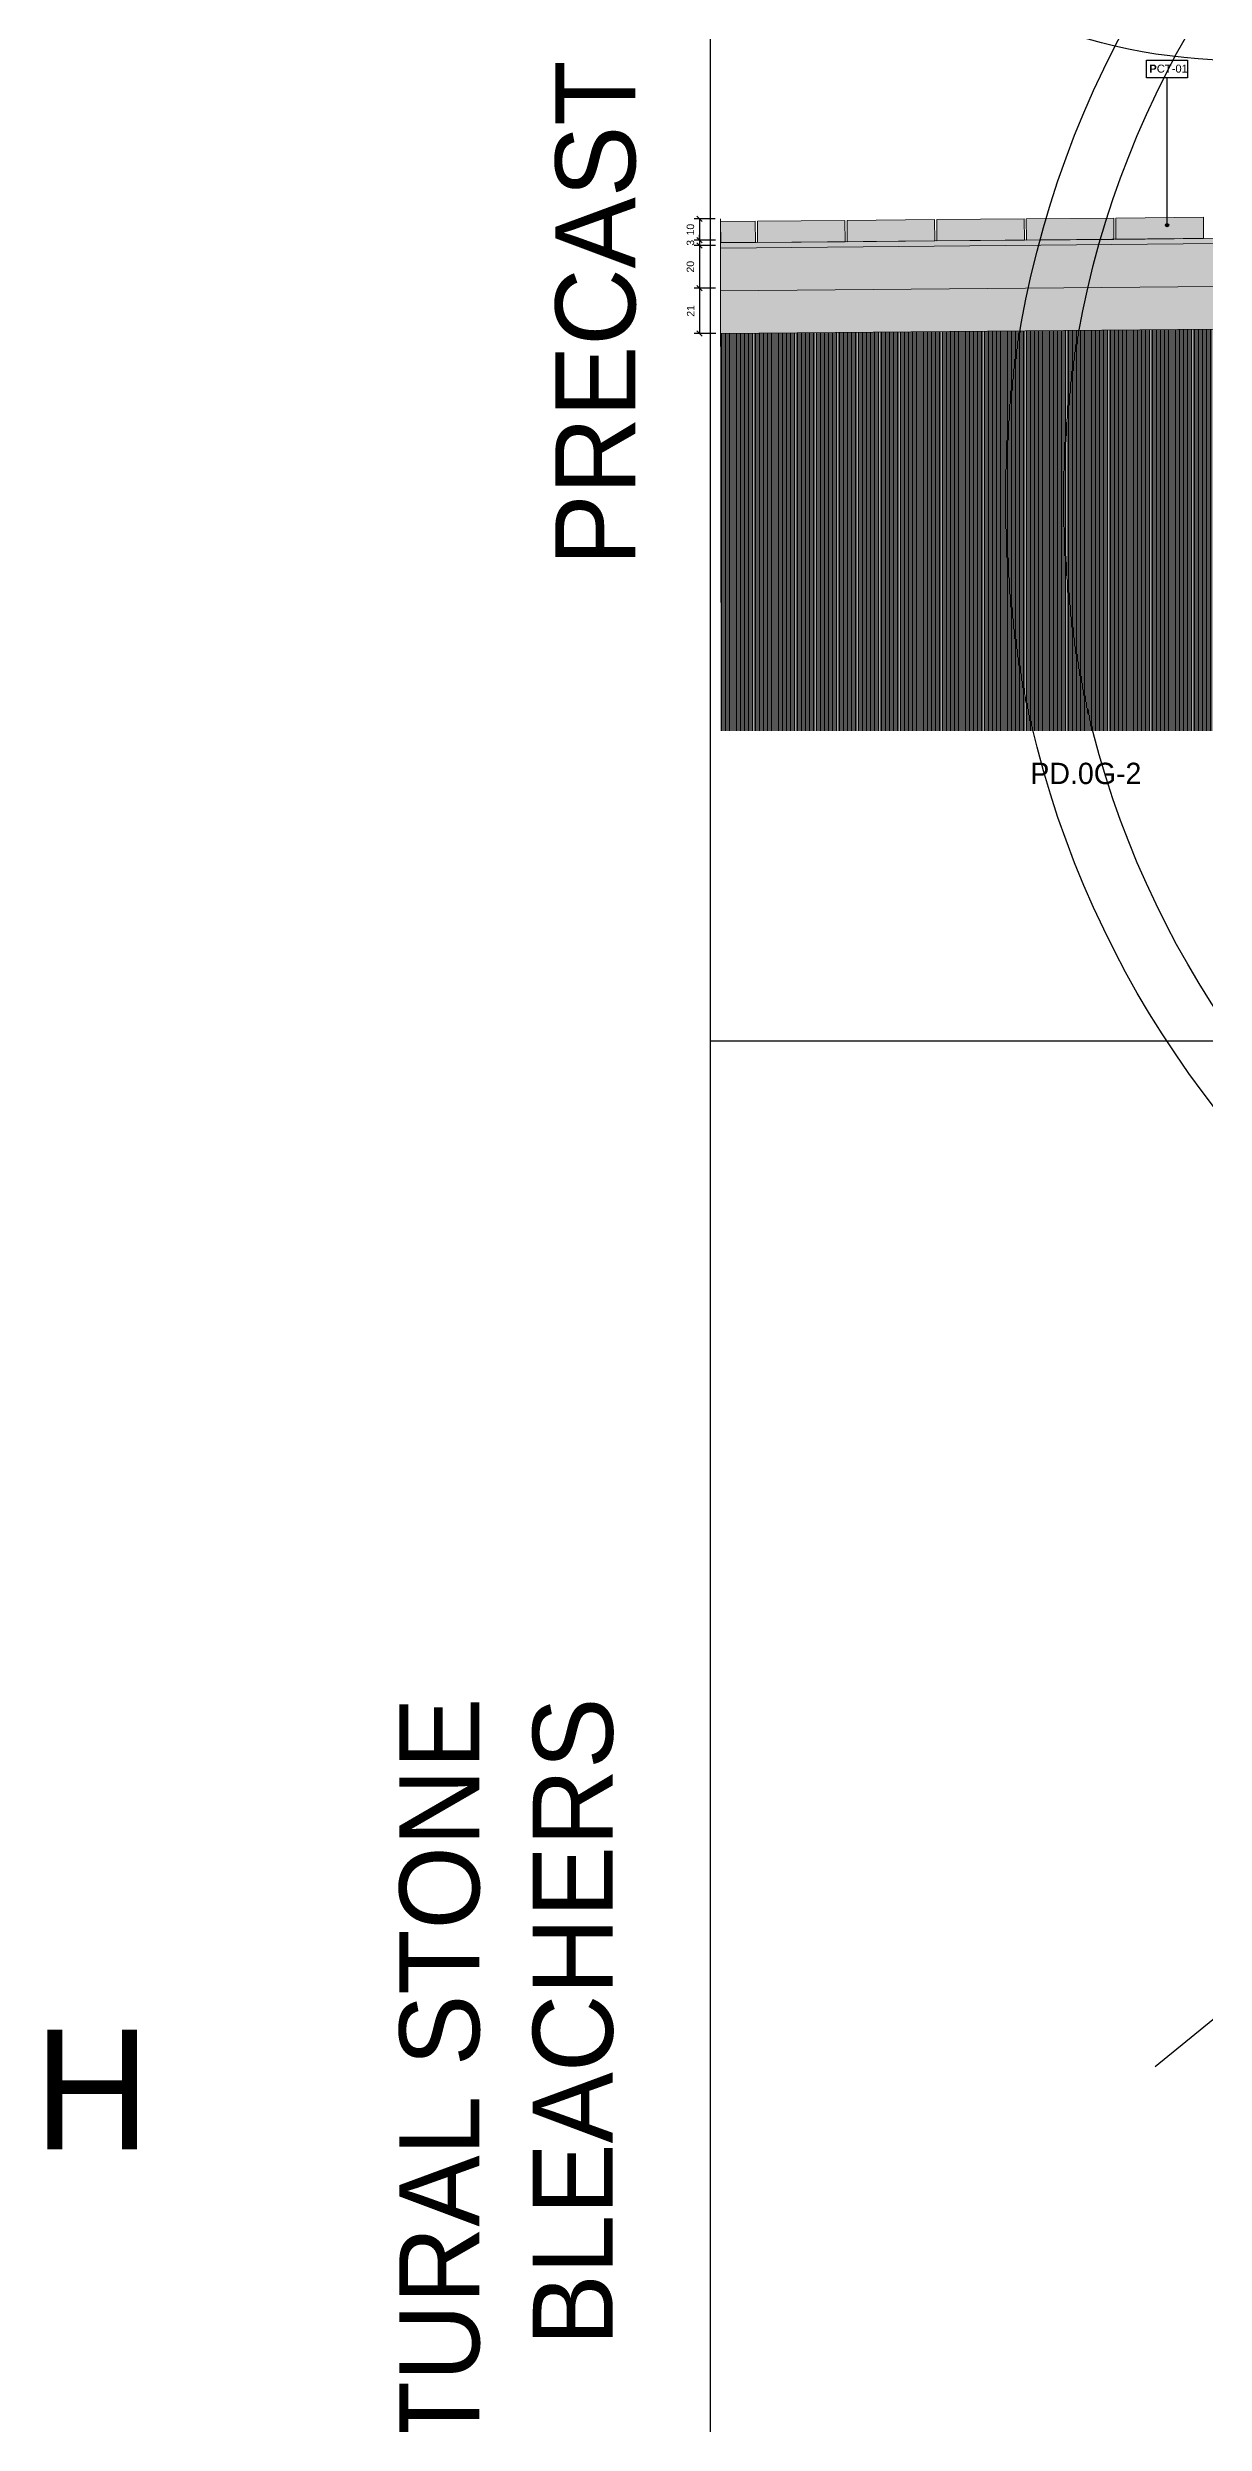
# Model space of a CAD drawing. Header units: metres. Extents: x -325 to 301, y -147 to 149.
# Drawn here: x 9.13 to 14.55, y 46.98 to 58.11 of the extents above; entities that cross this region are included whole.
import ezdxf

# ---------------------------------------------------------------- set-up
doc = ezdxf.new("R2010")
doc.units = ezdxf.units.M
doc.layers.get('Defpoints').update_dxf_attribs({"lineweight": 13})
for name, color, linetype, plot in [('-aux', 50, 'Continuous', False), ('-AUX-TWQ', 1, 'Continuous', False), ('-AUX_RIM', 2, 'Continuous', False)]:
    doc.layers.add(name, color=color, linetype=linetype, plot=plot)
doc.layers.add('0-TX-1_25', color=7, linetype='Continuous', true_color=0x3f4f7f)
doc.layers.add('03-TR-Paviment_07_Precast Concrete Blocks', color=7, linetype='Continuous', lineweight=5, true_color=0xe7ddd0)
doc.layers.add('3-TR tot_u', color=7, linetype='Continuous', lineweight=5, true_color=0x787878)
for name, color, linetype, lineweight in [('1-CM', 7, 'Continuous', 0), ('2-L-secció', 1, 'Continuous', 0), ('3-TR Seleccionat', 44, 'Continuous', 0), ('3-TR Tot-u', 37, 'Continuous', 0)]:
    doc.layers.add(name, color=color, linetype=linetype, lineweight=lineweight)
for name, color, linetype in [('A-KEYPLAN_HATCH', 7, 'Continuous'), ('A_TEXT_2', 7, 'Continuous'), ('EIT_0 Llegenda', 7, 'Continuous')]:
    doc.layers.add(name, color=color, linetype=linetype)
doc.styles.get("Standard").update_dxf_attribs({"font": 'arial.ttf'})
doc.styles.add('x-llegenda materials$0$ENGRAVERS', font='TT0586M.TTF')
doc.dimstyles.new('ISO-25', dxfattribs={"dimtxt": 0.1, "dimasz": 0.1, "dimexe": 0.1, "dimexo": 0.1, "dimgap": 0.1, "dimtad": 1, "dimdec": 0, "dimlfac": 100, "dimzin": 9, "dimtxsty": 'Standard', "dimblk": 'OBLIQUE', "dimcen": 0.1, "dimadec": 0, "dimazin": 0, "dimtfac": 1, "dimtdec": 0, "dimtmove": 0, "dimatfit": 3, "dimldrblk": 'OBLIQUE', "dimfxl": 1, "dimarcsym": 0})

# ---------------------------------------------------------------- blocks, each defined once
blk = doc.blocks.new('PCB01')
at = {"layer": 'A-KEYPLAN_HATCH'}
blk.add_lwpolyline([(0.001, 0.00548), (0.01387, 0.00548), (0.01387, 0), (0.001, 0)], close=True, dxfattribs=at)
at = {"layer": 'A_TEXT_2', "insert": (0.0002, 0.00409), "char_height": 0.0025, "attachment_point": 1}
blk.add_mtext_dynamic_manual_height_columns('\\pi0.00171;{\\fArial|b1|i0|c0|p34;P}CT-01', width=0.0145619, gutter_width=0.015, heights=[0], dxfattribs=at)
blk = doc.blocks.new('_Oblique')
at = {"color": 0, "lineweight": -2}
blk.add_line((-0.5, -0.5), (0.5, 0.5), dxfattribs=at)
blk = doc.blocks.new('*D174')
at = {"layer": '0-TX-1_25', "color": 0, "lineweight": -2, "transparency": 16777216}
for p, q in [((12.256, 57.309), (12.158, 57.309)), ((12.183, 57.309), (12.183, 57.21)), ((12.257, 57.21), (12.158, 57.21))]:
    blk.add_line(p, q, dxfattribs=at)
at = {"layer": 'Defpoints', "color": 0, "transparency": 16777216}
for p in [(12.281, 57.309), (12.183, 57.21), (12.282, 57.21)]:
    blk.add_point(p, dxfattribs=at)
at = {"layer": '0-TX-1_25', "color": 0, "lineweight": -2, "transparency": 16777216, "xscale": 0.025, "yscale": 0.025, "zscale": 0.025}
for p, rotation in [((12.183, 57.309), 90), ((12.183, 57.21), 270)]:
    blk.add_blockref('_Oblique', p, dxfattribs=dict(at, rotation=rotation))
at = {"layer": '0-TX-1_25', "color": 0, "transparency": 16777216, "insert": (12.14, 57.259), "char_height": 0.035, "attachment_point": 5, "rotation": 90}
blk.add_mtext('10', dxfattribs=at)
blk = doc.blocks.new('*D175')
at = {"layer": '0-TX-1_25', "color": 0, "lineweight": -2, "transparency": 16777216}
for p, q in [((12.257, 57.21), (12.158, 57.21)), ((12.257, 57.185), (12.158, 57.185)), ((12.183, 57.21), (12.183, 57.235)), ((12.183, 57.21), (12.183, 57.185)), ((12.183, 57.185), (12.183, 57.16))]:
    blk.add_line(p, q, dxfattribs=at)
at = {"layer": 'Defpoints', "color": 0, "transparency": 16777216}
for p in [(12.183, 57.185), (12.282, 57.21), (12.282, 57.185)]:
    blk.add_point(p, dxfattribs=at)
at = {"layer": '0-TX-1_25', "color": 0, "lineweight": -2, "transparency": 16777216, "xscale": 0.025, "yscale": 0.025, "zscale": 0.025}
for p, rotation in [((12.183, 57.21), 270), ((12.183, 57.185), 90)]:
    blk.add_blockref('_Oblique', p, dxfattribs=dict(at, rotation=rotation))
at = {"layer": '0-TX-1_25', "color": 0, "transparency": 16777216, "insert": (12.14, 57.197), "char_height": 0.035, "attachment_point": 5, "rotation": 90}
blk.add_mtext('3', dxfattribs=at)
blk = doc.blocks.new('*D176')
at = {"layer": '0-TX-1_25', "color": 0, "lineweight": -2, "transparency": 16777216}
for p, q in [((12.257, 57.185), (12.158, 57.185)), ((12.183, 57.185), (12.183, 56.985)), ((12.257, 56.985), (12.158, 56.985))]:
    blk.add_line(p, q, dxfattribs=at)
at = {"layer": 'Defpoints', "color": 0, "transparency": 16777216}
for p in [(12.282, 57.185), (12.183, 56.985), (12.282, 56.985)]:
    blk.add_point(p, dxfattribs=at)
at = {"layer": '0-TX-1_25', "color": 0, "lineweight": -2, "transparency": 16777216, "xscale": 0.025, "yscale": 0.025, "zscale": 0.025}
for p, rotation in [((12.183, 57.185), 90), ((12.183, 56.985), 270)]:
    blk.add_blockref('_Oblique', p, dxfattribs=dict(at, rotation=rotation))
at = {"layer": '0-TX-1_25', "color": 0, "transparency": 16777216, "insert": (12.14, 57.085), "char_height": 0.035, "attachment_point": 5, "rotation": 90}
blk.add_mtext('20', dxfattribs=at)
blk = doc.blocks.new('*D177')
at = {"layer": '0-TX-1_25', "color": 0, "lineweight": -2, "transparency": 16777216}
for p, q in [((12.257, 56.985), (12.158, 56.985)), ((12.183, 56.985), (12.183, 56.772)), ((12.259, 56.772), (12.158, 56.772))]:
    blk.add_line(p, q, dxfattribs=at)
at = {"layer": 'Defpoints', "color": 0, "transparency": 16777216}
for p in [(12.282, 56.985), (12.183, 56.772), (12.284, 56.772, 0)]:
    blk.add_point(p, dxfattribs=at)
at = {"layer": '0-TX-1_25', "color": 0, "lineweight": -2, "transparency": 16777216, "xscale": 0.025, "yscale": 0.025, "zscale": 0.025}
for p, rotation in [((12.183, 56.985), 90), ((12.183, 56.772), 270)]:
    blk.add_blockref('_Oblique', p, dxfattribs=dict(at, rotation=rotation))
at = {"layer": '0-TX-1_25', "color": 0, "transparency": 16777216, "insert": (12.141, 56.878), "char_height": 0.035, "attachment_point": 5, "rotation": 90}
blk.add_mtext('21', dxfattribs=at)
blk = doc.blocks.new('POINT')
at = {"layer": '0-TX-1_25'}
h = blk.add_hatch(dxfattribs=at)
h.set_pattern_fill('ANGLE', color=256)
h.set_pattern_definition([(0, (-83.747, -12.726), (0, 6.985), [5.08, -1.905]), (90, (-83.747, -12.726), (-6.985, 4e-16), [5.08, -1.905])])
edge = h.paths.add_edge_path()
edge.add_arc((0, 0), 0.0075, 0, 360)
h = blk.add_hatch(color=256, dxfattribs=at)
h.dxf.hatch_style = 1
edge = h.paths.add_edge_path()
edge.add_arc((0, 0), 0.0075, 0, 360)
blk.add_circle((0, 0), 0.0075, dxfattribs=at)

msp = doc.modelspace()

# ---------------------------------------------------------------- hatches: boundary and pattern name
at = {"layer": '03-TR-Paviment_07_Precast Concrete Blocks'}
h = msp.add_hatch(color=256, dxfattribs=at)
h.dxf.hatch_style = 1
h.paths.add_polyline_path([(12.281, 57.297), (12.282, 57.196), (12.445, 57.198), (12.444, 57.298)])
h = msp.add_hatch(color=256, dxfattribs=at)
h.dxf.hatch_style = 1
h.paths.add_polyline_path([(12.454, 57.298), (12.455, 57.198), (12.865, 57.202), (12.864, 57.302)])
h = msp.add_hatch(color=256, dxfattribs=at)
h.dxf.hatch_style = 1
h.paths.add_polyline_path([(12.874, 57.302), (12.875, 57.202), (13.285, 57.206), (13.284, 57.306)])
h = msp.add_hatch(color=256, dxfattribs=at)
h.dxf.hatch_style = 1
h.paths.add_polyline_path([(13.294, 57.306), (13.295, 57.206), (13.705, 57.209), (13.704, 57.309)])
h = msp.add_hatch(color=256, dxfattribs=at)
h.dxf.hatch_style = 1
h.paths.add_polyline_path([(13.714, 57.31), (13.715, 57.21), (14.124, 57.213), (14.124, 57.313)])
h = msp.add_hatch(color=256, dxfattribs=at)
h.dxf.hatch_style = 1
h.paths.add_polyline_path([(14.134, 57.313), (14.134, 57.213), (14.544, 57.217), (14.544, 57.317)])
at = {"layer": '3-TR Seleccionat'}
h = msp.add_hatch(dxfattribs=at)
h.set_pattern_fill('ANSI31', color=256, scale=0.002, angle=45, style=0)
h.set_pattern_definition([(90, (2.169965, -32.090075), (-0.00635, 0), [])])
h.paths.add_polyline_path([(23.284, 54.91), (23.284, 55.183), (19.963, 55.183), (19.867, 55.537), (16.785, 56.494), (16.698, 56.812), (12.282, 56.772), (12.284, 54.91)])
at = {"layer": '3-TR Tot-u'}
h = msp.add_hatch(dxfattribs=at)
h.set_pattern_fill('EARTH', color=256, scale=0.005, angle=-80.3021, style=0)
h.set_pattern_definition([(279.6979, (15.298653, 56.79922), (0.0366447, -0.02594787), [0.03175, -0.03175]), (279.6979, (15.31039, 56.801227), (0.0366447, -0.02594787), [0.03175, -0.03175]), (279.6979, (15.322126, 56.803233), (0.0366447, -0.02594787), [0.03175, -0.03175]), (9.6979, (15.326706, 56.79999), (0.02594787, 0.0366447), [0.03175, -0.03175]), (9.6979, (15.328712, 56.788253), (0.02594787, 0.0366447), [0.03175, -0.03175]), (9.6979, (15.330717, 56.776517), (0.02594787, 0.0366447), [0.03175, -0.03175])])
h.paths.add_polyline_path([(16.698, 56.812), (16.644, 57.011), (12.282, 56.972), (12.282, 56.772)])
at = {"layer": '3-TR tot_u'}
h = msp.add_hatch(dxfattribs=at)
h.set_pattern_fill('AR-CONC', color=256, scale=9e-05, angle=89.1201)
h.set_pattern_definition([(139.120136, (-70.171367, 36.065978), (0.0016861337, 0.0163726586), [0.0017145, -0.0188595]), (84.120136, (-70.171367, 36.065978), (-0.0172417962, -0.002907487), [0.0013716, -0.0150876526]), (189.57158, (-70.171227, 36.067342), (-0.0155556617, 0.0134651714), [0.0014571008, -0.016028122]), (135.304336, (-70.175938, 36.066048), (0.0041580035, 0.024336133), [0.00257175, -0.02828925]), (185.755694, (-70.175592, 36.068076), (-0.021937625, 0.021705804), [0.002185652, -0.024042205]), (80.304287, (-70.175938, 36.066048), (-0.021937625, 0.021705804), [0.002057397, -0.022631376]), (110.120136, (-70.17476, 36.068316), (0.0094123187, 0.0135023525), [0.0017145, -0.0188595]), (55.120136, (-70.17476, 36.068316), (-0.01648955, 0.0058160805), [0.0013716, -0.0150876]), (160.571581, (-70.173976, 36.069442), (-0.0070772314, 0.019318433), [0.0014571008, -0.0160280944]), (126.620136, (-70.171367, 36.065978), (-0.00760478767, 0.00039479935), [0, -0.01490472, 0, -0.0153162, 0, -0.01514475]), (96.620136, (-70.171367, 36.065978), (-0.0089228417, 0.0061515134), [0, -0.00873252, 0, -0.01456182, 0, -0.00577215]), (56.620136, (-70.1714453, 36.060881), (0.0007029168, 0.0121937974), [0, -0.005715, 0, -0.0178308, 0, -0.0236601]), (46.620136, (-70.17148, 36.058595), (-0.002083395, 0.0133651946), [0, -0.0074295, 0, -0.01184148, 0, -0.0168021])])
h.paths.add_polyline_path([(16.644, 57.212), (16.644, 57.237), (12.282, 57.197), (12.282, 57.172)])
h = msp.add_hatch(dxfattribs=at)
h.set_pattern_fill('AR-CONC', color=256, scale=0.0002, angle=90.2664)
h.set_pattern_definition([(140.2664143104, (269985.981893, -738410.930217), (0.0030183585511, 0.0364513625844), [0.00381, -0.04191]), (85.2664143104, (269985.981893, -738410.930217), (-0.0381781810675, -0.0072262829332), [0.003048, -0.033528116834]), (190.7178590104, (269985.982144, -738410.92718), (-0.0351598209585, 0.0292250795622), [0.00323800176, -0.03561804892]), (136.4506143104, (269985.971733, -738410.930265), (0.0081562825582, 0.0542543196878), [0.005715, -0.062865]), (186.9019719204, (269985.972413, -738410.925743), (-0.049705465848, 0.047250217616), [0.004857004628, -0.053427121632]), (81.45056548, (269985.971733, -738410.930265), (-0.0497054658455, 0.0472502176188), [0.004571993414, -0.050291946384]), (111.2664143104, (269985.97425, -738410.925173), (0.0203118235131, 0.0304176527954), [0.00381, -0.04191]), (56.2664143104, (269985.97425, -738410.925173), (-0.0368946682902, 0.0121889849718), [0.003048, -0.033528]), (161.7178593104, (269985.975942, -738410.922638), (-0.016582844967, 0.0426066376987), [0.00323800176, -0.03561798752]), (127.7664143104, (269985.981893, -738410.930217), (-0.0169136972324, 0.00053908133522), [0, -0.0331216, 0, -0.034036, 0, -0.033655]), (97.7664143104, (269985.981893, -738410.930217), (-0.02009803784808, 0.0132706243038), [0, -0.0194056, 0, -0.0323596, 0, -0.012827]), (57.7664143104, (269985.981946, -738410.941546), (0.00101964285024, 0.02712315336895), [0, -0.0127, 0, -0.039624, 0, -0.052578]), (47.7664143104, (269985.98197, -738410.946626), (-0.0052229971542, 0.0296018704426), [0, -0.01651, 0, -0.0263144, 0, -0.037338])])
h.paths.add_polyline_path([(15.391, 57.08), (15.39, 57.13), (15.391, 57.116)], flags=16)
h.paths.add_polyline_path([(16.644, 57.012), (16.644, 57.212), (12.282, 57.172), (12.282, 56.972)])

# ---------------------------------------------------------------- linework, layer by layer
at = {"layer": '-aux'}
for points in [[(12.234, 3.457), (12.234, 133.457)], [(12.234, 53.457), (142.234, 53.457)]]:
    msp.add_lwpolyline(points, dxfattribs=at)
at = {"layer": '-AUX-TWQ'}
msp.add_lwpolyline([(14.318, 48.648), (19.119, 52.561)], dxfattribs=at)
msp.add_circle((14.72, 60.668), 2.616, dxfattribs=at)
at = {"layer": '-AUX_RIM'}
for radius in [4.652, 4.38]:
    msp.add_circle((18.27, 55.996), radius, dxfattribs=at)
at = {"layer": '0-TX-1_25', "elevation": 0}
msp.add_lwpolyline([(14.374, 57.28), (14.374, 57.971)], dxfattribs=at)
at = {"layer": '1-CM'}
for p, q in [((12.282, 57.197, 0), (16.644, 57.237, 0)), ((12.282, 57.172, 0), (16.644, 57.212, 0)), ((12.282, 56.972, 0), (16.644, 57.011, 0)), ((16.698, 56.812, 0), (12.282, 56.772, 0))]:
    msp.add_line(p, q, dxfattribs=at)
at = {"layer": '1-CM', "elevation": 0}
for points in [[(12.445, 57.198), (12.282, 57.198), (12.281, 57.297), (12.444, 57.298)], [(12.865, 57.202), (12.455, 57.198), (12.454, 57.298), (12.864, 57.302)], [(13.285, 57.206), (12.875, 57.202), (12.874, 57.302), (13.284, 57.306)], [(13.705, 57.21), (13.295, 57.206), (13.294, 57.306), (13.704, 57.309)], [(14.124, 57.213), (13.715, 57.21), (13.714, 57.31), (14.124, 57.313)], [(14.544, 57.217), (14.134, 57.213), (14.134, 57.313), (14.544, 57.317)]]:
    msp.add_lwpolyline(points, close=True, dxfattribs=at)
at = {"layer": '2-L-secció'}
msp.add_lwpolyline([(12.281, 57.309), (12.284, 54.91)], dxfattribs=at)

# ---------------------------------------------------------------- block references
at = {"layer": '0-TX-1_25', "xscale": 15, "yscale": 15, "zscale": 15}
msp.add_blockref('PCB01', (14.262, 57.971), dxfattribs=at)
at = {"layer": '0-TX-1_25'}
msp.add_blockref('POINT', (14.374, 57.28, 0), dxfattribs=at)

# ---------------------------------------------------------------- texts
at = {"layer": '-aux', "insert": (13.733, 54.76), "char_height": 0.1, "width": 19.2101, "attachment_point": 1, "style": 'x-llegenda materials$0$ENGRAVERS'}
msp.add_mtext('PD.0G-2', dxfattribs=at)
at = {"layer": 'EIT_0 Llegenda', "char_height": 0.375, "width": 19.2101, "attachment_point": 3, "rotation": 90, "style": 'x-llegenda materials$0$ENGRAVERS'}
for s, insert in [('PRECAST CONCRETE TILES', (11.507, 62.538)), ('NATURAL STONE\\PBLEACHERS', (10.776, 50.378))]:
    msp.add_mtext(s, dxfattribs=dict(at, insert=insert))
at = {"layer": 'EIT_0 Llegenda', "insert": (9.065, 48.822), "char_height": 0.562, "width": 28.81515, "attachment_point": 1, "style": 'x-llegenda materials$0$ENGRAVERS'}
msp.add_mtext('H', dxfattribs=at)

# ---------------------------------------------------------------- dimensions: what is measured, and where the dimension line sits
at = {"layer": '0-TX-1_25'}
for base, p1, p2, picture, middle in [((12.183, 57.21), (12.281, 57.309), (12.282, 57.21), '*D174', (12.14, 57.259)), ((12.183, 56.985), (12.282, 57.185), (12.282, 56.985), '*D176', (12.14, 57.085)), ((12.183, 56.772), (12.282, 56.985), (12.284, 56.772, 0), '*D177', (12.141, 56.878))]:
    dim = msp.add_linear_dim(base=base, p1=p1, p2=p2, angle=90, dimstyle='ISO-25', override={"dimtxt": 0.035, "dimasz": 0.025, "dimexe": 0.025, "dimexo": 0.025, "dimgap": 0.025, "dimblk1": 'Oblique', "dimblk2": 'Oblique', "dimsah": 1, "dimfxl": 0.1, "dimfxlon": 1, "dimarcsym": 1}, dxfattribs=at)
    dim.commit()
    dim.dimension.update_dxf_attribs({"geometry": picture, "text_midpoint": middle})
dim = msp.add_linear_dim(base=(12.18337, 57.18461), p1=(12.28151, 57.20962), p2=(12.28151, 57.18461), angle=90, dimstyle='ISO-25', override={"dimtxt": 0.035, "dimasz": 0.025, "dimexe": 0.025, "dimexo": 0.025, "dimgap": 0.025, "dimblk1": 'Oblique', "dimblk2": 'Oblique', "dimsah": 1, "dimfxl": 0.1, "dimfxlon": 1, "dimarcsym": 1}, dxfattribs=at)
dim.commit()
dim.dimension.update_dxf_attribs({"geometry": '*D175', "text_midpoint": (12.18337, 57.19711), "dimtype": 160})

doc.saveas('drawing.dxf')
